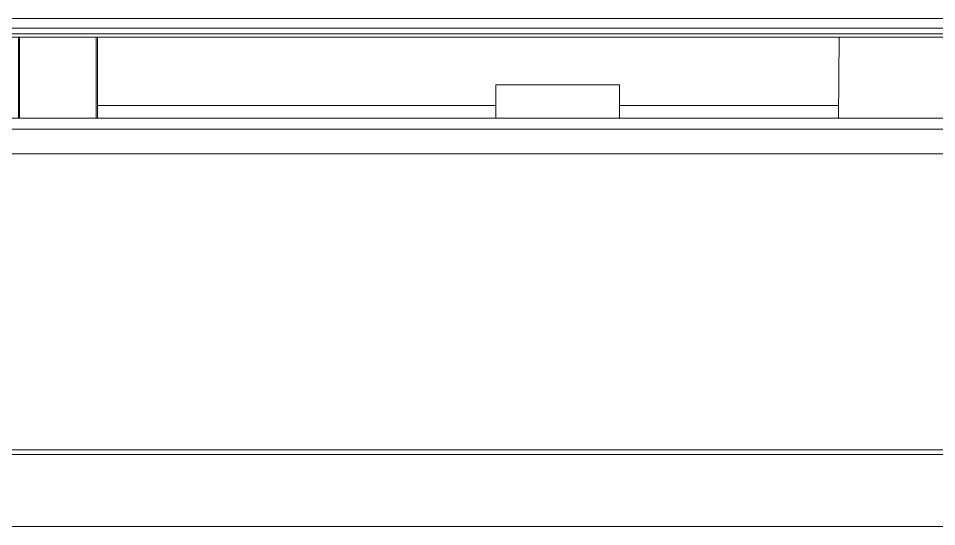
# Model space of a CAD drawing. Header units: millimetres. Extents: x 70151 to 230897, y 35202 to 113211.
# Drawn here: x 178365.5 to 178390.98, y 69139.19 to 69153.29 of the extents above; entities that cross this region are included whole.
import ezdxf

# ---------------------------------------------------------------- set-up
doc = ezdxf.new("R2010")
doc.units = ezdxf.units.MM
doc.header["$LTSCALE"] = 50
doc.layers.add('2-con', color=2, linetype='Continuous')
doc.layers.add('mark-B', color=2, linetype='Continuous', lineweight=20)

# ---------------------------------------------------------------- blocks, each defined once
blk = doc.blocks.new('무풍1WAY 대형')
at = {"layer": 'mark-B'}
for p, q in [((-539.751, -391.078), (539.721, -391.078)), ((266.641, -393.325), (266.655, -391.078)), ((272.737, -391.078), (272.737, -391.999)), ((272.737, -391.078), (272.737, -391.999)), ((276.165, -391.078), (276.165, -391.999)), ((276.165, -391.078), (276.165, -391.999)), ((287.224, -391.078), (287.224, -393.326)), ((287.258, -391.078), (287.258, -393.325)), ((289.381, -393.325), (289.381, -391.078)), ((289.415, -393.326), (289.415, -391.078)), ((266.652, -391.427), (272.737, -391.427)), ((266.652, -391.427), (272.737, -391.427)), ((276.165, -391.427), (287.225, -391.427)), ((276.165, -391.427), (287.225, -391.427)), ((272.737, -391.999), (276.165, -391.999)), ((272.737, -391.999), (276.165, -391.999))]:
    blk.add_line(p, q, dxfattribs=at)
blk.add_open_spline([(533.892, -379.742), (355.932, -379.742), (177.972, -379.741), (0.012, -379.74)], degree=3, dxfattribs=at)
for points, knots in [([(0.012, -381.746), (0.676, -381.746), (1.34, -381.746), (4.66, -381.746), (7.315, -381.746), (20.593, -381.746), (31.216, -381.746), (84.328, -381.746), (126.817, -381.746), (290.835, -381.746), (412.363, -381.746), (533.892, -381.746)], [0, 0, 0, 0, 0.003731, 0.003731, 0.018653, 0.018653, 0.078343, 0.078343, 0.317102, 0.317102, 1, 1, 1, 1]), ([(533.892, -381.867), (527.368, -381.867), (520.843, -381.867), (488.223, -381.867), (462.126, -381.867), (383.837, -381.867), (331.643, -381.867), (186.304, -381.867), (93.158, -381.867), (0.012, -381.867)], [0, 0, 0, 0, 0.036661, 0.036661, 0.183304, 0.183304, 0.47659, 0.47659, 1, 1, 1, 1]), ([(0.012, -390.086), (88.992, -390.086), (177.972, -390.086), (311.442, -390.086), (355.932, -390.086), (422.667, -390.086), (444.912, -390.086), (478.279, -390.086), (489.402, -390.086), (506.086, -390.086), (511.647, -390.086), (522.769, -390.086), (528.331, -390.086), (533.892, -390.086)], [0, 0, 0, 0, 0.5, 0.5, 0.75, 0.75, 0.875, 0.875, 0.9375, 0.9375, 0.96875, 0.96875, 1, 1, 1, 1]), ([(533.892, -390.772), (528.331, -390.772), (522.769, -390.772), (511.647, -390.772), (506.086, -390.772), (489.402, -390.772), (456.034, -390.772), (378.177, -390.772), (311.442, -390.772), (177.972, -390.772), (88.992, -390.772), (0.012, -390.772)], [0, 0, 0, 0, 0.03125, 0.03125, 0.0625, 0.0625, 0.125, 0.25, 0.5, 0.5, 1, 1, 1, 1]), ([(0.012, -393.325), (89.939, -393.325), (179.865, -393.325), (314.754, -393.325), (382.199, -393.325), (460.884, -393.325), (494.607, -393.325), (511.468, -393.325), (517.088, -393.325), (525.519, -393.325), (528.329, -393.325), (532.544, -393.325), (533.949, -393.325), (536.76, -393.325), (538.165, -393.325), (539.57, -393.326)], [0, 0, 0, 0, 0.5, 0.5, 0.75, 0.875, 0.9375, 0.9375, 0.96875, 0.96875, 0.984375, 0.984375, 0.992188, 0.992188, 1, 1, 1, 1]), ([(539.57, -393.415), (538.165, -393.415), (536.76, -393.414), (533.949, -393.414), (532.544, -393.414), (528.329, -393.414), (525.519, -393.414), (517.088, -393.414), (511.468, -393.414), (494.607, -393.414), (460.884, -393.414), (382.199, -393.414), (224.828, -393.414), (89.939, -393.414), (0.012, -393.414)], [0, 0, 0, 0, 0.007812, 0.007812, 0.015625, 0.015625, 0.03125, 0.03125, 0.0625, 0.0625, 0.125, 0.25, 0.5, 1, 1, 1, 1]), ([(0.012, -393.574), (0.562, -393.574), (1.111, -393.574), (3.857, -393.574), (6.053, -393.574), (17.036, -393.574), (25.823, -393.574), (69.755, -393.574), (104.901, -393.574), (206.137, -393.574), (272.226, -393.574), (340.153, -393.574), (341.99, -393.574), (346.025, -393.574), (348.222, -393.574), (352.615, -393.574), (354.811, -393.574), (361.401, -393.574), (365.795, -393.574), (372.384, -393.574), (374.581, -393.574), (378.974, -393.574), (381.171, -393.574), (387.761, -393.574), (392.154, -393.574), (398.744, -393.574), (400.941, -393.574), (405.334, -393.574), (407.531, -393.574), (411.924, -393.574), (414.12, -393.574), (420.71, -393.574), (425.104, -393.574), (431.693, -393.574), (433.89, -393.574), (438.283, -393.574), (440.48, -393.574), (447.07, -393.574), (451.463, -393.574), (458.053, -393.574), (460.25, -393.574), (464.643, -393.574), (466.839, -393.574), (473.429, -393.574), (477.823, -393.574), (484.413, -393.574), (486.609, -393.574), (491.002, -393.574), (493.199, -393.574), (499.789, -393.574), (504.182, -393.574), (510.772, -393.574), (512.969, -393.574), (517.362, -393.574), (519.559, -393.574), (526.698, -393.574), (531.64, -393.574), (537.131, -393.574), (537.68, -393.574), (538.676, -393.574), (539.123, -393.574), (539.569, -393.574)], [0, 0, 0, 0, 0.003053, 0.003053, 0.015267, 0.015267, 0.064121, 0.064121, 0.259537, 0.259537, 0.627, 0.627, 0.637219, 0.637219, 0.649432, 0.649432, 0.661646, 0.661646, 0.686073, 0.686073, 0.698286, 0.698286, 0.7105, 0.7105, 0.734927, 0.734927, 0.74714, 0.74714, 0.759354, 0.759354, 0.771567, 0.771567, 0.795994, 0.795994, 0.808208, 0.808208, 0.820421, 0.820421, 0.844848, 0.844848, 0.857062, 0.857062, 0.869276, 0.869276, 0.893703, 0.893703, 0.905916, 0.905916, 0.91813, 0.91813, 0.942557, 0.942557, 0.95477, 0.95477, 0.966984, 0.966984, 0.994463, 0.994463, 0.997517, 0.997517, 1, 1, 1, 1]), ([(539.566, -393.844), (538.902, -393.844), (538.238, -393.844), (537.244, -393.844), (536.913, -393.844), (535.918, -393.844), (535.254, -393.844), (531.935, -393.844), (529.279, -393.844), (516.001, -393.844), (505.379, -393.844), (452.267, -393.844), (409.777, -393.844), (244.863, -393.844), (122.438, -393.844), (0.012, -393.844)], [0, 0, 0, 0, 0.003691, 0.003691, 0.00553, 0.00553, 0.009221, 0.009221, 0.023987, 0.023987, 0.083049, 0.083049, 0.319298, 0.319298, 1, 1, 1, 1])]:
    blk.add_open_spline(points, degree=3, knots=knots, dxfattribs=at)
blk = doc.blocks.new('dpdjzjs')
at = {"layer": 'mark-B', "rotation": 180}
blk.add_blockref('무풍1WAY 대형', (178654.915, 88751.491), dxfattribs=at)

msp = doc.modelspace()

# ---------------------------------------------------------------- block references
at = {"layer": '2-con'}
msp.add_blockref('dpdjzjs', (0, -19992.043), dxfattribs=at)

doc.saveas('drawing.dxf')
